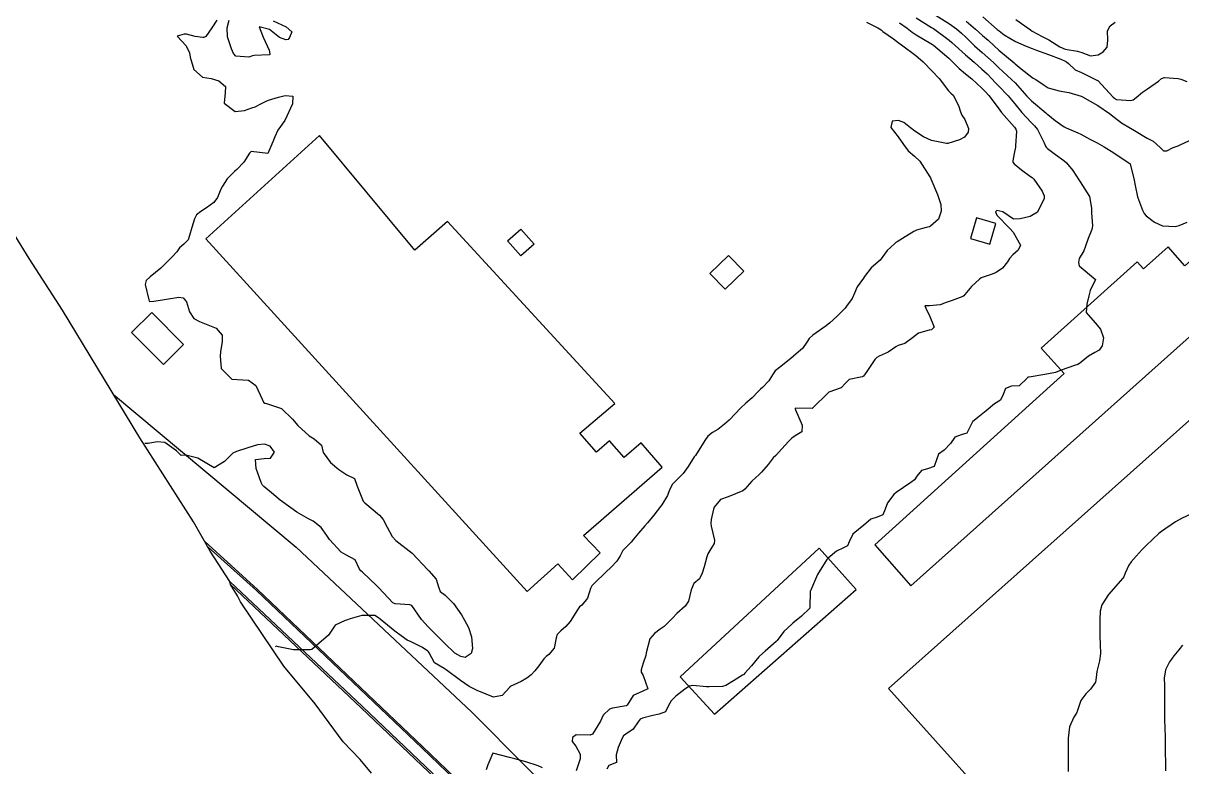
# Model space of a CAD drawing. Header units: metres. Extents: x 307586 to 320046, y 7427249 to 7434250.
# Drawn here: x 314312.2 to 314451.9, y 7432090.3 to 7432179.9 of the extents above; entities that cross this region are included whole.
import ezdxf

# ---------------------------------------------------------------- set-up
doc = ezdxf.new("R2010")
doc.units = ezdxf.units.M
doc.header["$MEASUREMENT"] = 0
for name, color, linetype in [('Area', 45, 'Continuous'), ('Area Verde e Lazer', 45, 'Continuous'), ('Curvas de Nivel 1m', 11, 'Continuous'), ('Curvas de Nivel 5m', 15, 'Continuous'), ('Edificações', 30, 'Continuous'), ('Vias Primárias', 230, 'Continuous')]:
    doc.layers.add(name, color=color, linetype=linetype)

msp = doc.modelspace()

# ---------------------------------------------------------------- linework, layer by layer
at = {"layer": 'Area'}
msp.add_polyline3d([(314354.18, 7432089.49, 742.33), (314352.8, 7432091.16, 742.43), (314350.78, 7432093.29, 742.62), (314347.38, 7432097.85, 742.92), (314343.61, 7432102.39, 743.02), (314338.37, 7432110.16, 743.5), (314338, 7432110.9, 743.41), (314337.19, 7432112.24, 743.44), (314337.1, 7432112.63, 743.5), (314334.74, 7432116.28, 743.69), (314332.71, 7432119.81, 743.84), (314326.22, 7432129.93, 744.51), (314316.92, 7432145.33, 744.38), (314312.89, 7432151.56, 761.59), (314309.69, 7432156.78, 744.25)], dxfattribs=at)
at = {"layer": 'Area Verde e Lazer', "elevation": 743.44}
msp.add_lwpolyline([(314337.1, 7432112.63), (314353.09, 7432097.53), (314372.6, 7432078.97), (314388.66, 7432063.65), (314408.57, 7432044.62), (314430.26, 7432024.02), (314435.97, 7432018.44, -0.073566), (314439.86, 7432013.32, -0.050413), (314442.59, 7432006.92, -0.021561), (314443.74, 7432002.57), (314444.65, 7432003.4, -0.0743), (314450.27, 7432007.17, -0.021387), (314450.41, 7432007.23), (314443.15, 7432013.45), (314424.64, 7432031.01), (314401.22, 7432053.26), (314380.6, 7432073), (314360.25, 7432092.54), (314340.3, 7432111.52), (314334.45, 7432116.79)], format="xyb", dxfattribs=at)
msp.add_lwpolyline([(314337.1, 7432112.63), (314353.09, 7432097.53), (314372.6, 7432078.97), (314388.66, 7432063.65), (314408.57, 7432044.62), (314430.26, 7432024.02), (314435.97, 7432018.44, -0.073566), (314439.86, 7432013.32, -0.050413), (314442.59, 7432006.92, -0.021561), (314443.74, 7432002.57), (314444.65, 7432003.4, -0.0743), (314450.27, 7432007.17, -0.021387), (314450.41, 7432007.23), (314443.15, 7432013.45), (314424.64, 7432031.01), (314401.22, 7432053.26), (314380.6, 7432073), (314360.25, 7432092.54), (314340.3, 7432111.52), (314334.45, 7432116.79)], format="xyb", dxfattribs=at)
at = {"layer": 'Curvas de Nivel 1m', "flags": 128}
for points, elevation in [([(314335.51, 7432180.33), (314334.92, 7432179.39), (314334.19, 7432178.35), (314333.97, 7432178.23), (314333.85, 7432178.2), (314332.92, 7432178.36), (314331.86, 7432178.61), (314331.6, 7432178.62), (314330.76, 7432178.38), (314331.84, 7432177.2), (314332.22, 7432176.37), (314332.32, 7432175.86), (314332.75, 7432174.36), (314333.79, 7432173.45), (314334.85, 7432173.27), (314335.78, 7432173.01), (314336.57, 7432172.31), (314336.54, 7432171.54), (314336.42, 7432170.31), (314337.74, 7432169.3), (314338.87, 7432169.41), (314339.75, 7432169.74), (314340.15, 7432169.86), (314340.92, 7432170.26), (314341.46, 7432170.54), (314341.76, 7432170.67), (314342.96, 7432171.04), (314343.76, 7432171.23), (314344.68, 7432171.13), (314344.65, 7432170.22), (314343.73, 7432168.23), (314342.9, 7432167.05), (314342.53, 7432166.24), (314342.29, 7432165.65), (314341.68, 7432164.25), (314339.68, 7432164.47), (314339.48, 7432164.27), (314338.78, 7432163.17), (314337.94, 7432162.3), (314337.65, 7432162.05), (314336.79, 7432161.16), (314336.19, 7432160.31), (314336, 7432159.94), (314335.62, 7432158.94), (314335.16, 7432158.33), (314334.26, 7432157.68), (314333.6, 7432157.23), (314333.09, 7432156.85), (314332.82, 7432156.36), (314332.51, 7432155.3), (314332.24, 7432154.36), (314332.08, 7432153.83), (314331.55, 7432153.28), (314331.04, 7432152.87), (314330.69, 7432152.38), (314330.13, 7432151.78), (314329.52, 7432151.17), (314328.79, 7432150.4), (314327.5, 7432149.36), (314326.99, 7432148.93), (314326.87, 7432148.43), (314327.32, 7432146.57), (314327.38, 7432146.42), (314327.46, 7432146.39), (314327.92, 7432146.41), (314329.22, 7432146.64), (314329.47, 7432146.66), (314330.95, 7432146.89), (314331.47, 7432146.82), (314331.86, 7432146.36), (314332.22, 7432145.12), (314332.76, 7432144.35), (314333.44, 7432143.97), (314334.03, 7432143.73), (314335.43, 7432143.16), (314336.17, 7432142.31), (314336.16, 7432141.56), (314335.96, 7432140.31), (314335.93, 7432139.77), (314336.06, 7432138.31), (314337.35, 7432137), (314338.68, 7432136.95), (314339.35, 7432136.89), (314340.22, 7432136.26), (314340.99, 7432134.59), (314341.16, 7432134.25), (314341.32, 7432134.11), (314341.5, 7432134.07), (314343.31, 7432133.47), (314344.64, 7432132.21), (314345.28, 7432131.41), (314346.65, 7432130.19), (314347.27, 7432129.84), (314348.13, 7432129.04), (314348.34, 7432128.16), (314349.24, 7432126.98), (314350.23, 7432126.14), (314351.22, 7432125.46), (314352.14, 7432125.04), (314352.45, 7432124.11), (314353.18, 7432122.31), (314353.36, 7432122.1), (314355.16, 7432120.61), (314355.59, 7432120.08), (314356.06, 7432119.15), (314356.67, 7432118.06), (314357.13, 7432117.56), (314359.1, 7432116.03), (314360.96, 7432114.01), (314361.08, 7432113.9), (314361.98, 7432112.9), (314362.26, 7432111.99), (314362.48, 7432111.41), (314363.05, 7432110.95), (314364.07, 7432109.97), (314365.02, 7432108.61), (314365.41, 7432107.96), (314365.89, 7432107.06), (314366.25, 7432105.95), (314366.37, 7432104.55), (314366.21, 7432103.95), (314365.46, 7432103.45), (314364.96, 7432103.56), (314364.22, 7432103.97), (314362.97, 7432105.19), (314362.59, 7432105.6), (314362.18, 7432105.99), (314361, 7432107.16), (314360.21, 7432108.02), (314359.03, 7432109.74), (314358.8, 7432109.8), (314357.03, 7432109.91), (314356.76, 7432110.06), (314355.06, 7432111.85), (314354.83, 7432112.08), (314353.08, 7432113.73), (314352.88, 7432113.9), (314352.74, 7432114.11), (314352.22, 7432115.24), (314351.1, 7432115.83), (314350.53, 7432116.14), (314349.13, 7432117.68), (314348.78, 7432118.16), (314348.12, 7432119.14), (314347.15, 7432119.89), (314346.59, 7432120.19), (314345.16, 7432120.99), (314343.45, 7432122.22), (314343.18, 7432122.44), (314342.12, 7432123.31), (314341.2, 7432124.07), (314341.04, 7432124.25), (314340.89, 7432124.57), (314340.25, 7432126.26), (314340.18, 7432127.32), (314341.24, 7432127.45), (314342, 7432127.48), (314342.48, 7432128.23), (314341.94, 7432128.92), (314341.26, 7432129.18), (314340.42, 7432129.1), (314339.26, 7432128.73), (314337.91, 7432128.29), (314337.46, 7432128.08), (314337.25, 7432127.88), (314336.46, 7432127.09), (314335.22, 7432126.32), (314333.24, 7432127.47), (314331.77, 7432127.84), (314331.24, 7432127.82), (314330.67, 7432128.38), (314329.26, 7432129.37), (314328.33, 7432129.47), (314327.26, 7432129.27), (314326.85, 7432129.25)], 744), ([(314342.32, 7432180.25), (314343.87, 7432179.51), (314344.56, 7432178.92), (314344.28, 7432178.22), (314344.11, 7432177.96), (314343.85, 7432177.94), (314343.09, 7432178.24), (314341.86, 7432179.2), (314340.64, 7432179.49), (314341.12, 7432178.26), (314341.83, 7432176.71), (314341.93, 7432176.25), (314341.92, 7432176.15), (314341.82, 7432176.12), (314340.04, 7432176.04), (314339.82, 7432175.99), (314339.39, 7432175.85), (314337.82, 7432175.95), (314337.55, 7432176.3), (314337.29, 7432176.85), (314336.8, 7432178.31), (314336.78, 7432179.39), (314337, 7432180.31)], 744), ([(314419.89, 7432180.6), (314421.73, 7432179.44), (314421.87, 7432179.35), (314421.95, 7432179.29), (314423.86, 7432177.88), (314424.19, 7432177.6), (314424.56, 7432177.26), (314425.84, 7432176.12), (314426.86, 7432175.23), (314427.81, 7432174.4), (314428.43, 7432173.84), (314429.03, 7432173.2), (314429.4, 7432172.8), (314429.8, 7432172.41), (314430.98, 7432171.18), (314431.77, 7432170.21), (314432.63, 7432169.16), (314433.74, 7432167.98), (314434.16, 7432167.57), (314434.5, 7432167.14), (314435.31, 7432165.53), (314435.47, 7432165.12), (314435.56, 7432164.98), (314435.7, 7432164.85), (314436.67, 7432164.13), (314437.69, 7432163.37), (314438.02, 7432163.09), (314438.79, 7432162.2), (314439.49, 7432161.07), (314439.66, 7432160.82), (314440.79, 7432159.06), (314441.02, 7432157.65), (314441.03, 7432157.06), (314441.15, 7432155.5), (314441.08, 7432155.06), (314440.63, 7432154), (314440.3, 7432153.06), (314440.11, 7432152.51), (314439.55, 7432151.57), (314439.45, 7432151.07), (314439.54, 7432150.68), (314441.51, 7432149.05), (314440.86, 7432147.69), (314440.72, 7432147.06), (314440.47, 7432146.07), (314440.37, 7432145.06), (314441.45, 7432143.81), (314442.09, 7432143.04), (314442.45, 7432142.02), (314442.29, 7432141.04), (314441.93, 7432140.53), (314441.41, 7432140.24), (314440.68, 7432139.78), (314439.78, 7432139.07), (314439.56, 7432138.9), (314439.39, 7432138.8), (314438.98, 7432138.66), (314437.38, 7432138.12), (314436.68, 7432137.81), (314435.38, 7432137.59), (314433.49, 7432137.27), (314433.37, 7432137.24), (314433.31, 7432137.22), (314433.26, 7432137.15), (314432.3, 7432136.22), (314431.36, 7432136.16), (314430.66, 7432135.88), (314430.37, 7432135.18), (314430.03, 7432134.49), (314429.33, 7432134.04), (314428.3, 7432133.21), (314427.31, 7432132.38), (314426.65, 7432131.89), (314426.34, 7432131.23), (314426, 7432130.52), (314425.29, 7432130.31), (314424.52, 7432130.01), (314424.02, 7432129.26), (314423.26, 7432128.47), (314422.57, 7432127.96), (314422.33, 7432127.28), (314422.04, 7432126.48), (314421.24, 7432126.2), (314420.53, 7432126), (314419.94, 7432125.3), (314419.66, 7432124.87), (314419.22, 7432124.55), (314417.48, 7432123.34), (314417.2, 7432123.09), (314416.42, 7432122.12), (314416.15, 7432121.35), (314415.86, 7432120.66), (314415.17, 7432120.38), (314414.41, 7432120.12), (314413.53, 7432119.38), (314413.15, 7432119.08), (314412.23, 7432118.31), (314411.79, 7432117.4), (314411.59, 7432116.93), (314411.12, 7432116.69), (314410.25, 7432116.29), (314409.25, 7432115.43), (314409.18, 7432115.35), (314409.1, 7432115.25), (314407.98, 7432113.45), (314407.11, 7432111.5), (314407.1, 7432111.46), (314407.1, 7432111.43), (314407.05, 7432109.46), (314407.03, 7432109.4), (314406.04, 7432108.45), (314405.01, 7432107.6), (314404.95, 7432107.55), (314404.86, 7432107.48), (314403.91, 7432106.58), (314403.09, 7432105.5), (314403.04, 7432105.44), (314402.98, 7432105.38), (314401.65, 7432104.2), (314400.96, 7432103.6), (314400.93, 7432103.56), (314400.9, 7432103.53), (314400.03, 7432102.46), (314399.22, 7432101.55), (314399.08, 7432101.41), (314398.94, 7432101.3), (314397.86, 7432100.64), (314396.92, 7432100.08), (314396.53, 7432099.97), (314394.92, 7432099.91), (314394.6, 7432099.92), (314392.92, 7432100.06), (314392.54, 7432100), (314391.99, 7432099.63), (314390.9, 7432098.78), (314390.31, 7432098.24), (314390, 7432097.66), (314389.63, 7432096.91), (314388.88, 7432096.6), (314388.1, 7432096.46), (314386.87, 7432096.15), (314386.57, 7432096), (314386.34, 7432095.71), (314385.74, 7432094.82), (314384.85, 7432094.21), (314384.56, 7432094.01), (314384.41, 7432093.72), (314383.95, 7432092.61), (314383.7, 7432091.73), (314383.74, 7432090.8), (314382.8, 7432090.43), (314382.57, 7432089.97)], 741), ([(314427.9, 7432180.72), (314429.65, 7432179.19), (314429.77, 7432179.09), (314429.87, 7432179.01), (314430.5, 7432178.55), (314431.86, 7432177.74), (314433.14, 7432177.16), (314433.85, 7432176.88), (314434.27, 7432176.72), (314435.84, 7432176.15), (314437.33, 7432175.61), (314437.83, 7432175.38), (314438.01, 7432175.28), (314438.25, 7432175.09), (314439.07, 7432174.33), (314439.82, 7432173.98), (314441.76, 7432173.05), (314441.8, 7432173.02), (314443.64, 7432171.03), (314443.78, 7432170.91), (314444.04, 7432170.76), (314445.78, 7432170.63), (314446.06, 7432170.72), (314446.41, 7432170.99), (314447.16, 7432171.62), (314447.79, 7432172.02), (314449.1, 7432172.96), (314449.47, 7432173.29), (314449.81, 7432173.39), (314451.47, 7432173.27), (314451.81, 7432173.19), (314452.54, 7432172.92)], 738), ([(314431.89, 7432180.4), (314433.65, 7432179.15), (314433.87, 7432179), (314435.06, 7432178.33), (314435.86, 7432177.94), (314437.22, 7432177.11), (314437.85, 7432176.83), (314439.35, 7432176.58), (314439.85, 7432176.43), (314440.91, 7432175.99), (314441.84, 7432176.11), (314442.41, 7432176.48), (314442.91, 7432177.04), (314442.99, 7432177.91), (314442.94, 7432179.04), (314443.29, 7432179.62), (314443.89, 7432180.07)], 737), ([(314413.88, 7432180.07), (314415.26, 7432179.37), (314415.64, 7432179.13), (314415.87, 7432178.96), (314417.13, 7432178.07), (314417.85, 7432177.5), (314417.95, 7432177.44), (314418.1, 7432177.34), (314419.83, 7432176.06), (314420.7, 7432175.3), (314421.81, 7432174.17), (314422.66, 7432173.28), (314423.79, 7432171.77), (314424.04, 7432171.52), (314424.34, 7432171.26), (314425, 7432170.02), (314425.21, 7432169.25), (314425.38, 7432168.87), (314425.74, 7432168.33), (314426.17, 7432167.24), (314426.16, 7432166.8), (314425.72, 7432166.19), (314425.1, 7432165.87), (314423.71, 7432165.43), (314423.55, 7432165.43), (314421.71, 7432165.8), (314420.76, 7432166.25), (314419.73, 7432166.92), (314419.19, 7432167.32), (314418.38, 7432167.97), (314417.74, 7432168.21), (314416.97, 7432168.12), (314416.82, 7432167.35), (314417.72, 7432166.25), (314418.35, 7432165.33), (314418.92, 7432164.54), (314419.69, 7432163.92), (314420.32, 7432163.3), (314421.54, 7432161.41), (314421.61, 7432161.29), (314421.66, 7432161.18), (314422.46, 7432159.28), (314422.83, 7432158.07), (314422.91, 7432157.28), (314422.58, 7432156.3), (314421.59, 7432155.45), (314421.47, 7432155.4), (314421.09, 7432155.29), (314419.91, 7432154.97), (314419.58, 7432154.83), (314418.22, 7432153.98), (314417.57, 7432153.57), (314417.43, 7432153.48), (314417.26, 7432153.34), (314416.37, 7432152.54), (314415.54, 7432151.36), (314414.45, 7432150.46), (314413.65, 7432149.39), (314413.51, 7432149.21), (314412.74, 7432148.16), (314412.44, 7432147.4), (314412.14, 7432146.74), (314411.47, 7432145.8), (314411.3, 7432145.58), (314411.15, 7432145.41), (314410.29, 7432144.59), (314409.45, 7432143.8), (314409.02, 7432143.44), (314407.43, 7432142.33), (314406.98, 7432141.92), (314406.7, 7432141.47), (314406.18, 7432140.71), (314405.4, 7432140.08), (314405.07, 7432139.81), (314404.76, 7432139.49), (314403.38, 7432138.42), (314402.86, 7432138.03), (314402.53, 7432137.52), (314402.09, 7432136.8), (314401.35, 7432136.03), (314401.08, 7432135.8), (314400.82, 7432135.54), (314400.09, 7432134.78), (314399.33, 7432134.13), (314398.74, 7432133.56), (314397.31, 7432132.07), (314397.05, 7432131.84), (314396.74, 7432131.59), (314395.94, 7432130.95), (314395.29, 7432130.57), (314394.76, 7432130.13), (314394.39, 7432129.61), (314393.25, 7432127.83), (314393.17, 7432127.72), (314393.1, 7432127.63), (314392.37, 7432126.5), (314391.79, 7432125.64), (314391.22, 7432125.07), (314390.5, 7432124.37), (314390.13, 7432123.66), (314389.89, 7432122.97), (314389.18, 7432121.85), (314389.04, 7432121.67), (314388.22, 7432120.63), (314387.48, 7432119.7), (314387.15, 7432119.31), (314386.38, 7432118.46), (314385.8, 7432117.71), (314385.51, 7432117.34), (314385.12, 7432117), (314384.5, 7432116.34), (314384.16, 7432115.73), (314383.78, 7432115.05), (314383.09, 7432114.34), (314382.43, 7432113.75), (314381.07, 7432112.41), (314380.76, 7432112.08), (314380.61, 7432111.77), (314380.23, 7432110.59), (314379.54, 7432109.78), (314379.27, 7432109.55), (314379.03, 7432109.21), (314378.13, 7432107.8), (314377.62, 7432107.19), (314377, 7432106.68), (314376.59, 7432106.22), (314376.46, 7432105.83), (314376.21, 7432104.59), (314375.58, 7432103.83), (314375.23, 7432103.57), (314374.96, 7432103.27), (314374.35, 7432102.44), (314373.88, 7432101.85), (314373.43, 7432101.36), (314372.93, 7432100.96), (314372.24, 7432100.55), (314370.91, 7432099.95), (314370.88, 7432099.93), (314370.85, 7432099.89), (314369.96, 7432098.85), (314368.9, 7432098.65), (314368, 7432099.02), (314366.91, 7432099.49), (314365.98, 7432099.95), (314364.92, 7432100.68), (314363.19, 7432101.98), (314362.94, 7432102.11), (314361.76, 7432102.81), (314361.13, 7432104.01), (314361.07, 7432104.12), (314360.96, 7432104.21), (314360.32, 7432104.66), (314358.98, 7432105.33), (314358.5, 7432105.56), (314357.77, 7432106.05), (314356.99, 7432106.63), (314355.21, 7432108.08), (314355.01, 7432108.25), (314354.6, 7432108.5), (314353.02, 7432108.53), (314351.59, 7432108.12), (314351.18, 7432107.96), (314351.01, 7432107.9), (314349.79, 7432107.35), (314348.98, 7432106.15), (314346.97, 7432104.42), (314346.79, 7432104.36), (314344.96, 7432104.37), (314344.79, 7432104.38), (314342.97, 7432104.75), (314342.68, 7432104.81), (314342.62, 7432104.74)], 743), ([(314417.88, 7432179.99), (314418.79, 7432179.33), (314419.4, 7432178.85), (314419.87, 7432178.55), (314421.66, 7432177.49), (314421.85, 7432177.37), (314421.96, 7432177.29), (314423.83, 7432175.72), (314424.31, 7432175.26), (314425.06, 7432174.5), (314425.81, 7432173.85), (314426.57, 7432173.23), (314427.79, 7432172.09), (314428.23, 7432171.65), (314428.63, 7432171.21), (314429.76, 7432169.72), (314430.17, 7432169.19), (314431.74, 7432167.39), (314431.9, 7432167.17), (314431.98, 7432166.92), (314431.87, 7432165.17), (314431.86, 7432165.01), (314431.69, 7432164.23), (314431.52, 7432163.34), (314431.55, 7432163.17), (314431.68, 7432162.98), (314432.56, 7432162.28), (314433.67, 7432161.47), (314433.85, 7432161.33), (314434.07, 7432161.14), (314435.09, 7432159.68), (314435.32, 7432159.12), (314435.33, 7432158.82), (314434.49, 7432157.14), (314433.61, 7432156.65), (314432.43, 7432156.34), (314431.6, 7432156.33), (314430.34, 7432157.18), (314429.61, 7432157.36), (314429.44, 7432157.19), (314429.61, 7432156.8), (314431.19, 7432155.17), (314431.58, 7432154.75), (314432.46, 7432153.16), (314432.16, 7432152.56), (314431.55, 7432152.01), (314431.15, 7432151.57), (314430.88, 7432151.18), (314430.29, 7432150.42), (314429.52, 7432149.88), (314429.03, 7432149.69), (314427.73, 7432149.22), (314427.51, 7432149.08), (314426.55, 7432148.18), (314425.76, 7432147.24), (314425.64, 7432147.08), (314425.49, 7432146.98), (314424.23, 7432146.52), (314423.48, 7432146.25), (314422.78, 7432145.97), (314421.47, 7432145.84), (314420.91, 7432145.85), (314421.15, 7432145.29), (314421.46, 7432144.76), (314422.04, 7432143.28), (314421.74, 7432142.98), (314421.44, 7432142.92), (314420.17, 7432142.57), (314419.43, 7432141.99), (314418.49, 7432141.32), (314417.7, 7432141.06), (314417.42, 7432140.91), (314416.49, 7432140.27), (314415.4, 7432139.77), (314415.12, 7432139.64), (314414.89, 7432139.37), (314413.92, 7432137.93), (314413.52, 7432137.39), (314413.44, 7432137.32), (314413.37, 7432137.29), (314411.81, 7432136.96), (314411.36, 7432136.54), (314410.81, 7432135.96), (314409.34, 7432135.43), (314407.32, 7432133.46), (314405.32, 7432133.51), (314405.28, 7432133.48), (314405.27, 7432133.43), (314405.32, 7432133.31), (314406.13, 7432131.47), (314406.08, 7432130.68), (314405.28, 7432130.18), (314404.86, 7432129.9), (314404.46, 7432129.49), (314403.26, 7432128.16), (314402.94, 7432127.83), (314402.64, 7432127.52), (314402.02, 7432126.74), (314401.23, 7432125.8), (314401.09, 7432125.67), (314400.94, 7432125.53), (314400.06, 7432124.7), (314399.2, 7432123.76), (314398.96, 7432123.55), (314397.2, 7432122.81), (314396.27, 7432122.51), (314395.52, 7432121.6), (314395.44, 7432121.33), (314395.16, 7432120.09), (314395.1, 7432119.66), (314395.09, 7432119.6), (314395.15, 7432119.27), (314395.55, 7432117.6), (314395.52, 7432117.2), (314395.12, 7432116.56), (314394.74, 7432115.97), (314394.62, 7432115.6), (314394.3, 7432114.4), (314394.08, 7432113.61), (314393.73, 7432112.95), (314393.07, 7432112.36), (314392.74, 7432111.62), (314392.42, 7432110.25), (314392, 7432109.64), (314391.02, 7432108.75), (314390.48, 7432108.19), (314389.95, 7432107.66), (314389.47, 7432107.2), (314389, 7432106.87), (314388.31, 7432106.36), (314387.77, 7432105.69), (314387.3, 7432104.02), (314387.27, 7432103.7), (314386.95, 7432102.76), (314386.7, 7432101.95), (314386.7, 7432101.7), (314386.94, 7432101.29), (314387.53, 7432099.69), (314386.91, 7432099.38), (314385.73, 7432098.88), (314385.01, 7432097.72), (314384.95, 7432097.66), (314384.89, 7432097.63), (314383.26, 7432097.36), (314382.89, 7432097.22), (314382.14, 7432096.49), (314381.8, 7432095.76), (314380.85, 7432094.19), (314380.54, 7432094.08), (314378.85, 7432094.12), (314378.42, 7432093.8), (314378.39, 7432093.34), (314378.83, 7432092.74), (314379.33, 7432091.78), (314379.36, 7432091.24), (314378.88, 7432089.79)], 742), ([(314425.89, 7432180.2), (314427.02, 7432179.23), (314427.87, 7432178.47), (314428.54, 7432177.89), (314429.3, 7432177.2), (314429.85, 7432176.71), (314431.69, 7432175.17), (314431.82, 7432175.06), (314432.54, 7432174.44), (314433.81, 7432173.43), (314433.98, 7432173.32), (314434.29, 7432173.14), (314435.21, 7432172.54), (314435.79, 7432172.16), (314437.12, 7432171.78), (314437.79, 7432171.68), (314438.28, 7432171.58), (314439.78, 7432171.14), (314439.94, 7432171.07), (314441.77, 7432170.01), (314443.19, 7432169.04), (314443.75, 7432168.6), (314444.66, 7432167.93), (314445.74, 7432167.29), (314446.21, 7432167), (314447.72, 7432166.06), (314448.46, 7432165.71), (314449.29, 7432164.96), (314449.71, 7432164.54), (314450.09, 7432164.56), (314450.89, 7432164.94), (314451.48, 7432165.17), (314451.72, 7432165.26), (314452.84, 7432165.8)], 739), ([(314452, 7432104.92), (314451.54, 7432104.36), (314450.97, 7432103.65), (314450.66, 7432103.24), (314450.43, 7432102.94), (314449.94, 7432101.96), (314449.8, 7432100.94), (314449.81, 7432100.06), (314449.83, 7432098.94), (314449.83, 7432098.02), (314449.82, 7432096.94), (314449.84, 7432095.98), (314449.87, 7432094.94), (314449.9, 7432093.9), (314449.91, 7432092.94), (314449.92, 7432091.85), (314449.93, 7432090.94), (314449.95, 7432089.8)], 739), ([(314374.8, 7432090.13), (314374.27, 7432090.37), (314372.81, 7432090.85), (314371.48, 7432091.22), (314370.82, 7432091.38), (314368.82, 7432091.91), (314368.23, 7432090.49), (314368, 7432089.92)], 742)]:
    msp.add_lwpolyline(points, dxfattribs=dict(at, elevation=elevation))
at = {"layer": 'Curvas de Nivel 5m', "elevation": 740, "flags": 128}
for points in [[(314422.3, 7432180.89), (314423.88, 7432179.87), (314424.73, 7432179.26), (314425.35, 7432178.73), (314425.86, 7432178.25), (314426.93, 7432177.23), (314427.84, 7432176.4), (314429.2, 7432175.2), (314429.52, 7432174.9), (314429.82, 7432174.62), (314431.37, 7432173.17), (314431.8, 7432172.74), (314433.21, 7432171.16), (314433.77, 7432170.58), (314435.52, 7432169.12), (314435.65, 7432169.02), (314435.75, 7432168.92), (314436.64, 7432168.21), (314437.74, 7432167.44), (314437.96, 7432167.32), (314438.53, 7432167.09), (314439.38, 7432166.72), (314439.73, 7432166.55), (314440.83, 7432165.95), (314441.72, 7432165.51), (314442.55, 7432165.04), (314443.7, 7432164.3), (314445.68, 7432163), (314446.15, 7432161), (314446.27, 7432160.37), (314446.59, 7432158.99), (314447.19, 7432157.41), (314447.39, 7432156.98), (314447.61, 7432156.71), (314448.61, 7432155.97), (314449.6, 7432155.51), (314451.1, 7432155.44), (314451.6, 7432155.56), (314452.58, 7432155.94)], [(314453.18, 7432120.8), (314451.89, 7432120.2), (314451.17, 7432119.8), (314450.63, 7432119.46), (314449.87, 7432118.94), (314449.45, 7432118.65), (314449.15, 7432118.4), (314447.6, 7432116.97), (314447.13, 7432116.48), (314446.43, 7432115.68), (314445.81, 7432114.99), (314445.53, 7432114.57), (314445.09, 7432113.61), (314444.91, 7432113.18), (314444.8, 7432113), (314443.06, 7432111.03), (314442.26, 7432109.82), (314442.07, 7432109.04), (314442.03, 7432108.03), (314442.02, 7432107.04), (314442.04, 7432106), (314442.07, 7432105.04), (314442.09, 7432103.93), (314441.99, 7432103.04), (314441.68, 7432101.77), (314441.58, 7432101.04), (314441.49, 7432100.49), (314440.92, 7432099.62), (314440.64, 7432099.33), (314440.34, 7432099.06), (314439.72, 7432098.25), (314439.34, 7432097.07), (314439.21, 7432096.74), (314438.88, 7432096.27), (314438.36, 7432095.08), (314438.22, 7432093.72), (314438.22, 7432093.08), (314438.21, 7432092.46), (314438.2, 7432091.08), (314438.19, 7432089.69)]]:
    msp.add_lwpolyline(points, dxfattribs=at)
at = {"layer": 'Edificações'}
for points in [[(314334.19, 7432153.95), (314372.95, 7432111.39), (314376.66, 7432114.76), (314378.42, 7432112.82), (314381.78, 7432116.07), (314379.75, 7432118.17), (314389.23, 7432126.41), (314386.69, 7432129.33), (314384.65, 7432127.56), (314382.89, 7432129.58), (314381.31, 7432128.21), (314379.31, 7432130.51), (314383.54, 7432134.09), (314363.35, 7432156.05), (314359.41, 7432152.58), (314347.91, 7432166.42)], [(314414.89, 7432117.02), (314419.23, 7432112.08), (314464.89, 7432152.9), (314460.42, 7432157.9), (314460.04, 7432157.55), (314452.28, 7432150.7), (314450.27, 7432152.97), (314447.29, 7432150.34), (314446.54, 7432151.18), (314434.97, 7432140.74), (314437.71, 7432137.7)], [(314427.17, 7432156.47), (314426.43, 7432153.99), (314428.76, 7432153.29), (314429.5, 7432155.77)], [(314372.18, 7432155.09), (314373.78, 7432153.28), (314372.18, 7432151.87), (314370.58, 7432153.68)], [(314399.07, 7432150.03), (314396.82, 7432147.87), (314394.99, 7432149.77), (314397.24, 7432151.93)], [(314325.25, 7432142.64), (314329.1, 7432138.79), (314331.52, 7432141.21), (314327.67, 7432145.06)], [(314408.19, 7432116.62), (314391.41, 7432101.11), (314395.55, 7432096.63), (314412.64, 7432111.65)]]:
    msp.add_lwpolyline(points, close=True, dxfattribs=at)
msp.add_lwpolyline([(314478.62, 7432155.01), (314416.55, 7432099.72), (314461.2, 7432049.99), (314521.58, 7432103.41), (314518.82, 7432106.2), (314541.54, 7432126.01, 0.342689), (314543.07, 7432133.83), (314524.7, 7432153.74), (314524.02, 7432153.56), (314522.32, 7432155.43), (314517.56, 7432151.36), (314519.26, 7432149.32), (314499.34, 7432132.12)], format="xyb", close=True, dxfattribs=at)
at = {"layer": 'Vias Primárias', "elevation": 744.47}
msp.add_lwpolyline([(314323.05, 7432135.17), (314345.1, 7432116.75), (314366.28, 7432096.87), (314379.45, 7432083.59), (314385.75, 7432082.2), (314392.04, 7432076.37), (314397.87, 7432070.54), (314400.85, 7432064.02), (314403.94, 7432061.05), (314418.94, 7432045.81), (314441.38, 7432024.63), (314455.34, 7432011.02), (314464.74, 7432003.8), (314472.86, 7431998.88), (314490.82, 7431990.95), (314511.4, 7431984.75), (314521.51, 7431982.26), (314544.9, 7431978.37)], dxfattribs=at)
msp.add_lwpolyline([(314323.05, 7432135.17), (314345.1, 7432116.75), (314366.28, 7432096.87), (314379.45, 7432083.59), (314385.75, 7432082.2), (314392.04, 7432076.37), (314397.87, 7432070.54), (314400.85, 7432064.02), (314403.94, 7432061.05), (314418.94, 7432045.81), (314441.38, 7432024.63), (314455.34, 7432011.02), (314464.74, 7432003.8), (314472.86, 7431998.88), (314490.82, 7431990.95), (314511.4, 7431984.75), (314521.51, 7431982.26), (314544.9, 7431978.37)], dxfattribs=at)
at = {"layer": 'Vias Primárias', "elevation": 743.44}
msp.add_lwpolyline([(314337.19, 7432112.24), (314352.95, 7432097.38), (314372.46, 7432078.82), (314388.52, 7432063.51), (314408.44, 7432044.47), (314430.12, 7432023.87), (314435.83, 7432018.3, -0.073566), (314439.69, 7432013.22, -0.050413), (314442.39, 7432006.86, -0.023231), (314443.61, 7432002.19), (314444.78, 7432003.26, -0.0743), (314450.36, 7432006.99, -0.082207), (314450.83, 7432007.13), (314443.28, 7432013.59), (314424.77, 7432031.15), (314401.36, 7432053.41), (314380.74, 7432073.15), (314360.38, 7432092.68), (314340.44, 7432111.67), (314334.08, 7432117.43)], format="xyb", dxfattribs=at)
msp.add_lwpolyline([(314337.19, 7432112.24), (314352.95, 7432097.38), (314372.46, 7432078.82), (314388.52, 7432063.51), (314408.44, 7432044.47), (314430.12, 7432023.87), (314435.83, 7432018.3, -0.073566), (314439.69, 7432013.22, -0.050413), (314442.39, 7432006.86, -0.023231), (314443.61, 7432002.19), (314444.78, 7432003.26, -0.0743), (314450.36, 7432006.99, -0.082207), (314450.83, 7432007.13), (314443.28, 7432013.59), (314424.77, 7432031.15), (314401.36, 7432053.41), (314380.74, 7432073.15), (314360.38, 7432092.68), (314340.44, 7432111.67), (314334.08, 7432117.43)], format="xyb", dxfattribs=at)

doc.saveas('drawing.dxf')
